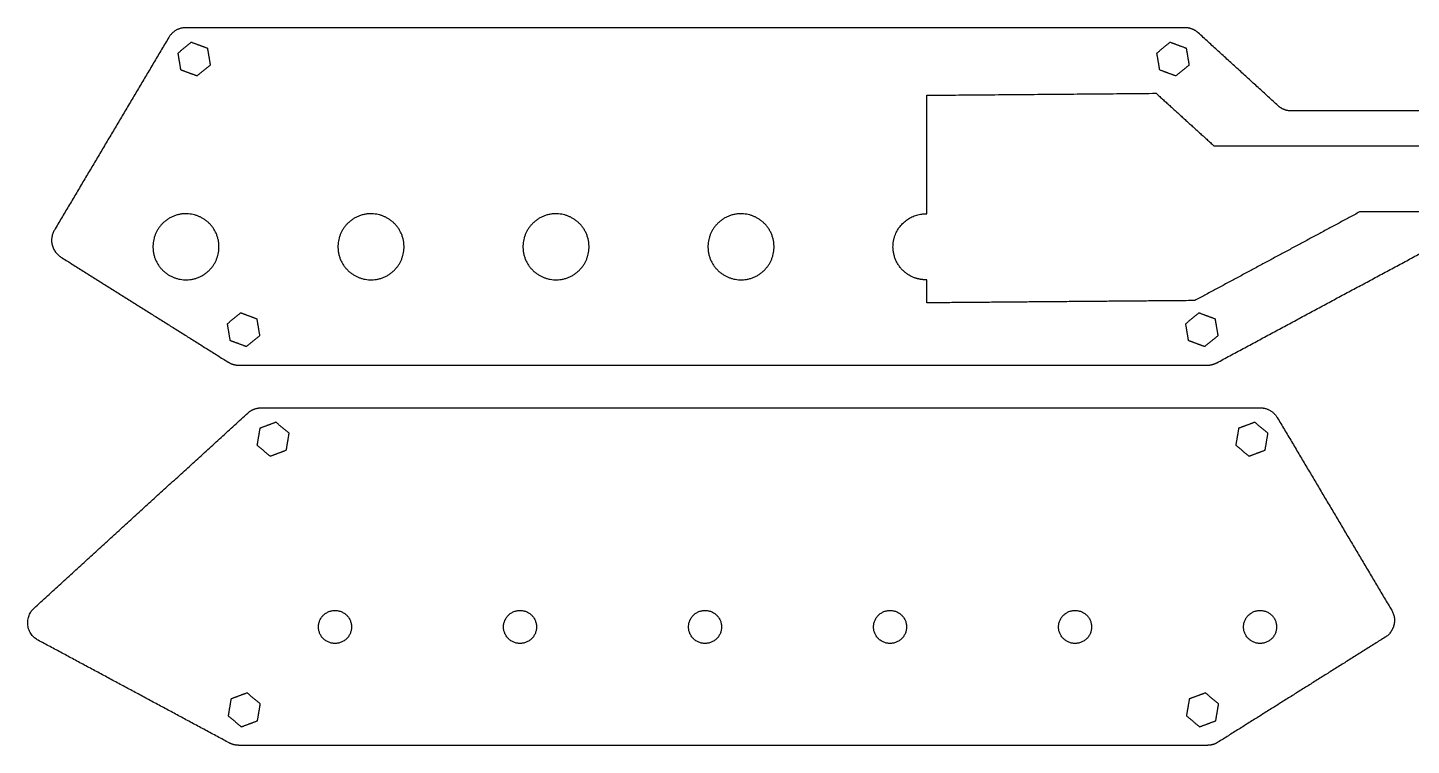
# Model space of a CAD drawing. Header units: inches. Extents: x -37.5 to 58.1, y -26.7 to 54.4.
# Drawn here: x -20.61 to -12.36, y 21.78 to 26.06 of the extents above; entities that cross this region are included whole.
import ezdxf

# ---------------------------------------------------------------- set-up
doc = ezdxf.new("R2010")
doc.units = ezdxf.units.IN
doc.header["$MEASUREMENT"] = 0
doc.layers.add('cut clear acryl', color=1, linetype='Continuous', true_color=0xfb0007)
doc.layers.add('cut white', color=1, linetype='Continuous', true_color=0xfb0007)

msp = doc.modelspace()

# ---------------------------------------------------------------- linework, layer by layer
at = {"layer": 'cut clear acryl'}
for points, weights in [([(-19.6644, 26.0558), (-19.7316, 26.0558), (-19.7659, 25.998)], [1, 0.869016389422, 1]), ([(-13.6321, 26.0249), (-13.6659, 26.0558), (-13.7118, 26.0558)], [1, 0.932317881929, 1]), ([(-13.0764, 25.5593), (-13.1223, 25.5593), (-13.1561, 25.5902)], [1, 0.93231788193, 1]), ([(-20.4478, 24.8491), (-20.5066, 24.7501), (-20.409, 24.6888)], [1, 0.715939822506, 1]), ([(-19.4122, 24.0628), (-19.3834, 24.0447), (-19.3494, 24.0447)], [1, 0.960949284355, 1]), ([(-13.578, 24.0447), (-13.5483, 24.0447), (-13.5221, 24.0588)], [1, 0.969742667535, 1])]:
    msp.add_rational_spline(points, weights, degree=2, dxfattribs=at)
for points in [[(-13.7118, 26.0558), (-16.6881, 26.0558), (-19.6644, 26.0558)], [(-19.7659, 25.998), (-20.1069, 25.4235), (-20.4478, 24.8491)], [(-19.7106, 25.9045), (-19.6712, 25.9371), (-19.6318, 25.9697)], [(-19.6318, 25.9697), (-19.5839, 25.9519), (-19.5359, 25.934)], [(-13.8787, 25.9045), (-13.8392, 25.9371), (-13.7998, 25.9697)], [(-13.7998, 25.9697), (-13.7519, 25.9519), (-13.704, 25.934)], [(-13.1561, 25.5902), (-13.3941, 25.8076), (-13.6321, 26.0249)], [(-19.6936, 25.8036), (-19.7021, 25.8541), (-19.7106, 25.9045)], [(-19.5359, 25.934), (-19.5274, 25.8836), (-19.5189, 25.8332)], [(-13.8616, 25.8036), (-13.8701, 25.8541), (-13.8787, 25.9045)], [(-13.704, 25.934), (-13.6954, 25.8836), (-13.6869, 25.8332)], [(-19.5189, 25.8332), (-19.5583, 25.8006), (-19.5977, 25.768)], [(-13.6869, 25.8332), (-13.7263, 25.8006), (-13.7657, 25.768)], [(-19.5977, 25.768), (-19.6457, 25.7858), (-19.6936, 25.8036)], [(-13.7657, 25.768), (-13.8137, 25.7858), (-13.8616, 25.8036)], [(-15.2501, 25.6531), (-14.5666, 25.6589), (-13.8832, 25.6647)], [(-15.2501, 24.9469), (-15.2501, 25.3), (-15.2501, 25.6531)], [(-13.8832, 25.6647), (-13.7109, 25.5082), (-13.5386, 25.3517)], [(-12.6707, 24.9577), (-13.1621, 24.6936), (-13.6534, 24.4294)], [(-13.5221, 24.0588), (-12.8922, 24.3974), (-12.2623, 24.736)], [(-20.409, 24.6888), (-19.9106, 24.3758), (-19.4122, 24.0628)], [(-15.2501, 24.4159), (-15.2501, 24.4846), (-15.2501, 24.5533)], [(-13.6534, 24.4294), (-14.4517, 24.4227), (-15.2501, 24.4159)], [(-19.4165, 24.2917), (-19.3771, 24.3243), (-19.3377, 24.3569)], [(-19.3377, 24.3569), (-19.2898, 24.3391), (-19.2418, 24.3212)], [(-19.2418, 24.3212), (-19.2333, 24.2708), (-19.2248, 24.2204)], [(-13.7069, 24.2917), (-13.6674, 24.3243), (-13.628, 24.3569)], [(-13.628, 24.3569), (-13.5801, 24.3391), (-13.5322, 24.3212)], [(-13.5322, 24.3212), (-13.5236, 24.2708), (-13.5151, 24.2204)], [(-19.3995, 24.1909), (-19.408, 24.2413), (-19.4165, 24.2917)], [(-13.6898, 24.1909), (-13.6983, 24.2413), (-13.7069, 24.2917)], [(-19.3036, 24.1552), (-19.3515, 24.173), (-19.3995, 24.1909)], [(-19.2248, 24.2204), (-19.2642, 24.1878), (-19.3036, 24.1552)], [(-13.5939, 24.1552), (-13.6419, 24.173), (-13.6898, 24.1909)], [(-13.5151, 24.2204), (-13.5545, 24.1878), (-13.5939, 24.1552)], [(-19.3494, 24.0447), (-16.4637, 24.0447), (-13.578, 24.0447)]]:
    msp.add_open_spline(points, degree=2, dxfattribs=at)
for points, knots in [([(-5.8273, 25.5593), (-6.3573, 25.5593), (-6.8873, 25.5593), (-6.928, 25.5593), (-6.9688, 25.5593), (-7.5679, 25.5593), (-8.1669, 25.5593), (-10.6217, 25.5593), (-13.0764, 25.5593)], [8289.472811, 8289.472811, 8289.472811, 8843.288176, 8843.288176, 8885.886033, 8885.886033, 9511.894174, 9511.894174, 12077.061964, 12077.061964, 12077.061964]), ([(-13.5386, 25.3517), (-10.8914, 25.3517), (-8.2442, 25.3517), (-7.6451, 25.3517), (-7.046, 25.3517)], [8089.912559, 8089.912559, 8089.912559, 8224.411073, 8224.411073, 8254.847964, 8254.847964, 8254.847964]), ([(-6.0512, 24.9577), (-6.5811, 24.9577), (-7.1111, 24.9577), (-7.1519, 24.9577), (-7.1926, 24.9577), (-7.7917, 24.9577), (-8.3908, 24.9577), (-10.5308, 24.9577), (-12.6707, 24.9577)], [15670.761233, 15670.761233, 15670.761233, 16287.471276, 16287.471276, 16334.906807, 16334.906807, 17032.008283, 17032.008283, 19522.195347, 19522.195347, 19522.195347])]:
    msp.add_open_spline(points, degree=2, knots=knots, dxfattribs=at)
for points, weights, knots in [([(-19.595, 24.9346), (-19.4105, 24.8659), (-19.4791, 24.6814), (-19.5478, 24.4969), (-19.7323, 24.5656), (-19.9167, 24.6342), (-19.8481, 24.8187), (-19.7794, 25.0032), (-19.595, 24.9346)], [1, 0.707106781187, 1, 0.707106781187, 1, 0.707106781187, 1, 0.707106781187, 1], [8121.060461, 8121.060461, 8121.060461, 8128.914442, 8128.914442, 8136.768424, 8136.768424, 8144.622406, 8144.622406, 8152.476387, 8152.476387, 8152.476387]), ([(-18.4926, 24.9346), (-18.3081, 24.8659), (-18.3767, 24.6814), (-18.4454, 24.4969), (-18.6299, 24.5656), (-18.8144, 24.6342), (-18.7457, 24.8187), (-18.6771, 25.0032), (-18.4926, 24.9346)], [1, 0.707106781187, 1, 0.707106781187, 1, 0.707106781187, 1, 0.707106781187, 1], [8089.644534, 8089.644534, 8089.644534, 8097.498516, 8097.498516, 8105.352498, 8105.352498, 8113.206479, 8113.206479, 8121.060461, 8121.060461, 8121.060461]), ([(-17.3902, 24.9346), (-17.2057, 24.8659), (-17.2744, 24.6814), (-17.343, 24.4969), (-17.5275, 24.5656), (-17.712, 24.6342), (-17.6434, 24.8187), (-17.5747, 25.0032), (-17.3902, 24.9346)], [1, 0.707106781187, 1, 0.707106781187, 1, 0.707106781187, 1, 0.707106781187, 1], [8058.228608, 8058.228608, 8058.228608, 8066.082589, 8066.082589, 8073.936571, 8073.936571, 8081.790553, 8081.790553, 8089.644534, 8089.644534, 8089.644534]), ([(-16.2879, 24.9346), (-16.1034, 24.8659), (-16.172, 24.6814), (-16.2407, 24.4969), (-16.4252, 24.5656), (-16.6097, 24.6342), (-16.541, 24.8187), (-16.4724, 25.0032), (-16.2879, 24.9346)], [1, 0.707106781187, 1, 0.707106781187, 1, 0.707106781187, 1, 0.707106781187, 1], [8026.812681, 8026.812681, 8026.812681, 8034.666663, 8034.666663, 8042.520645, 8042.520645, 8050.374626, 8050.374626, 8058.228608, 8058.228608, 8058.228608]), ([(-15.2501, 24.5533), (-15.2876, 24.5525), (-15.3228, 24.5656), (-15.5073, 24.6342), (-15.4386, 24.8187), (-15.3899, 24.9498), (-15.2501, 24.9469)], [0.890165042945, 0.926776695297, 1, 0.707106781187, 1, 0.772638813414, 0.898260255618], [23015.427976, 23015.427976, 23015.427976, 23017.391472, 23017.391472, 23025.245454, 23025.245454, 23031.342184, 23031.342184, 23031.342184]), ([(-18.6771, 22.4847), (-18.6771, 22.5831), (-18.7756, 22.5831), (-18.874, 22.5831), (-18.874, 22.4847), (-18.874, 22.3863), (-18.7756, 22.3863), (-18.6771, 22.3863), (-18.6771, 22.4847)], [1, 0.707106781187, 1, 0.707106781187, 1, 0.707106781187, 1, 0.707106781187, 1], [0, 0, 0, 3.926991, 3.926991, 7.853982, 7.853982, 11.780972, 11.780972, 15.707963, 15.707963, 15.707963]), ([(-17.5748, 22.4847), (-17.5748, 22.5831), (-17.6732, 22.5831), (-17.7716, 22.5831), (-17.7716, 22.4847), (-17.7716, 22.3863), (-17.6732, 22.3863), (-17.5748, 22.3863), (-17.5748, 22.4847)], [1, 0.707106781187, 1, 0.707106781187, 1, 0.707106781187, 1, 0.707106781187, 1], [0, 0, 0, 3.926991, 3.926991, 7.853982, 7.853982, 11.780972, 11.780972, 15.707963, 15.707963, 15.707963]), ([(-16.4724, 22.4847), (-16.4724, 22.5831), (-16.5708, 22.5831), (-16.6693, 22.5831), (-16.6693, 22.4847), (-16.6693, 22.3863), (-16.5708, 22.3863), (-16.4724, 22.3863), (-16.4724, 22.4847)], [1, 0.707106781187, 1, 0.707106781187, 1, 0.707106781187, 1, 0.707106781187, 1], [0, 0, 0, 3.926991, 3.926991, 7.853982, 7.853982, 11.780972, 11.780972, 15.707963, 15.707963, 15.707963]), ([(-15.3701, 22.4847), (-15.3701, 22.5831), (-15.4685, 22.5831), (-15.5669, 22.5831), (-15.5669, 22.4847), (-15.5669, 22.3863), (-15.4685, 22.3863), (-15.3701, 22.3863), (-15.3701, 22.4847)], [1, 0.707106781187, 1, 0.707106781187, 1, 0.707106781187, 1, 0.707106781187, 1], [0, 0, 0, 3.926991, 3.926991, 7.853982, 7.853982, 11.780972, 11.780972, 15.707963, 15.707963, 15.707963]), ([(-14.2677, 22.4847), (-14.2677, 22.5831), (-14.3661, 22.5831), (-14.4645, 22.5831), (-14.4645, 22.4847), (-14.4645, 22.3863), (-14.3661, 22.3863), (-14.2677, 22.3863), (-14.2677, 22.4847)], [1, 0.707106781187, 1, 0.707106781187, 1, 0.707106781187, 1, 0.707106781187, 1], [0, 0, 0, 3.926991, 3.926991, 7.853982, 7.853982, 11.780972, 11.780972, 15.707963, 15.707963, 15.707963]), ([(-13.1653, 22.4847), (-13.1653, 22.5831), (-13.2638, 22.5831), (-13.3622, 22.5831), (-13.3622, 22.4847), (-13.3622, 22.3863), (-13.2638, 22.3863), (-13.1653, 22.3863), (-13.1653, 22.4847)], [1, 0.707106781187, 1, 0.707106781187, 1, 0.707106781187, 1, 0.707106781187, 1], [0, 0, 0, 3.926991, 3.926991, 7.853982, 7.853982, 11.780972, 11.780972, 15.707963, 15.707963, 15.707963])]:
    msp.add_rational_spline(points, weights, degree=2, knots=knots, dxfattribs=at)
at = {"layer": 'cut white'}
for points in [[(-20.5682, 22.5971), (-19.9318, 23.1783), (-19.2953, 23.7595)], [(-19.2156, 23.7904), (-16.2393, 23.7904), (-13.263, 23.7904)], [(-19.2234, 23.6687), (-19.2319, 23.6182), (-19.2404, 23.5678)], [(-19.1275, 23.7043), (-19.1755, 23.6865), (-19.2234, 23.6687)], [(-19.0487, 23.6391), (-19.0881, 23.6717), (-19.1275, 23.7043)], [(-13.3914, 23.6687), (-13.3999, 23.6182), (-13.4085, 23.5678)], [(-13.2956, 23.7043), (-13.3435, 23.6865), (-13.3914, 23.6687)], [(-13.2167, 23.6391), (-13.2561, 23.6717), (-13.2956, 23.7043)], [(-13.1614, 23.7326), (-12.8205, 23.1582), (-12.4796, 22.5838)], [(-19.0657, 23.5383), (-19.0572, 23.5887), (-19.0487, 23.6391)], [(-13.2338, 23.5383), (-13.2253, 23.5887), (-13.2167, 23.6391)], [(-19.2404, 23.5678), (-19.201, 23.5352), (-19.1616, 23.5026)], [(-19.1616, 23.5026), (-19.1137, 23.5205), (-19.0657, 23.5383)], [(-13.4085, 23.5678), (-13.3691, 23.5352), (-13.3296, 23.5026)], [(-13.3296, 23.5026), (-13.2817, 23.5205), (-13.2338, 23.5383)], [(-19.4053, 21.7934), (-19.9749, 22.0996), (-20.5445, 22.4058)], [(-12.5183, 22.4235), (-13.0168, 22.1104), (-13.5152, 21.7974)], [(-19.3952, 22.0559), (-19.4037, 22.0054), (-19.4122, 21.955)], [(-19.2993, 22.0915), (-19.3473, 22.0737), (-19.3952, 22.0559)], [(-19.2205, 22.0264), (-19.2599, 22.059), (-19.2993, 22.0915)], [(-19.2376, 21.9255), (-19.229, 21.9759), (-19.2205, 22.0264)], [(-13.6855, 22.0559), (-13.6941, 22.0054), (-13.7026, 21.955)], [(-13.5897, 22.0915), (-13.6376, 22.0737), (-13.6855, 22.0559)], [(-13.5108, 22.0264), (-13.5503, 22.059), (-13.5897, 22.0915)], [(-13.5279, 21.9255), (-13.5194, 21.9759), (-13.5108, 22.0264)], [(-19.4122, 21.955), (-19.3728, 21.9224), (-19.3334, 21.8898)], [(-13.7026, 21.955), (-13.6632, 21.9224), (-13.6238, 21.8898)], [(-19.3334, 21.8898), (-19.2855, 21.9077), (-19.2376, 21.9255)], [(-13.6238, 21.8898), (-13.5758, 21.9077), (-13.5279, 21.9255)], [(-13.578, 21.7793), (-16.4637, 21.7793), (-19.3494, 21.7793)]]:
    msp.add_open_spline(points, degree=2, dxfattribs=at)
for points, weights in [([(-19.2953, 23.7595), (-19.2614, 23.7904), (-19.2156, 23.7904)], [1, 0.932317881931, 1]), ([(-13.263, 23.7904), (-13.1957, 23.7904), (-13.1614, 23.7326)], [1, 0.869016389421, 1]), ([(-20.5445, 22.4058), (-20.6913, 22.4847), (-20.5682, 22.5971)], [1, 0.578303769188, 1]), ([(-12.4796, 22.5838), (-12.4208, 22.4847), (-12.5183, 22.4235)], [1, 0.715939822506, 1]), ([(-19.3494, 21.7793), (-19.3791, 21.7793), (-19.4053, 21.7934)], [1, 0.969742667534, 1]), ([(-13.5152, 21.7974), (-13.544, 21.7793), (-13.578, 21.7793)], [1, 0.960949284361, 1])]:
    msp.add_rational_spline(points, weights, degree=2, dxfattribs=at)

doc.saveas('drawing.dxf')
